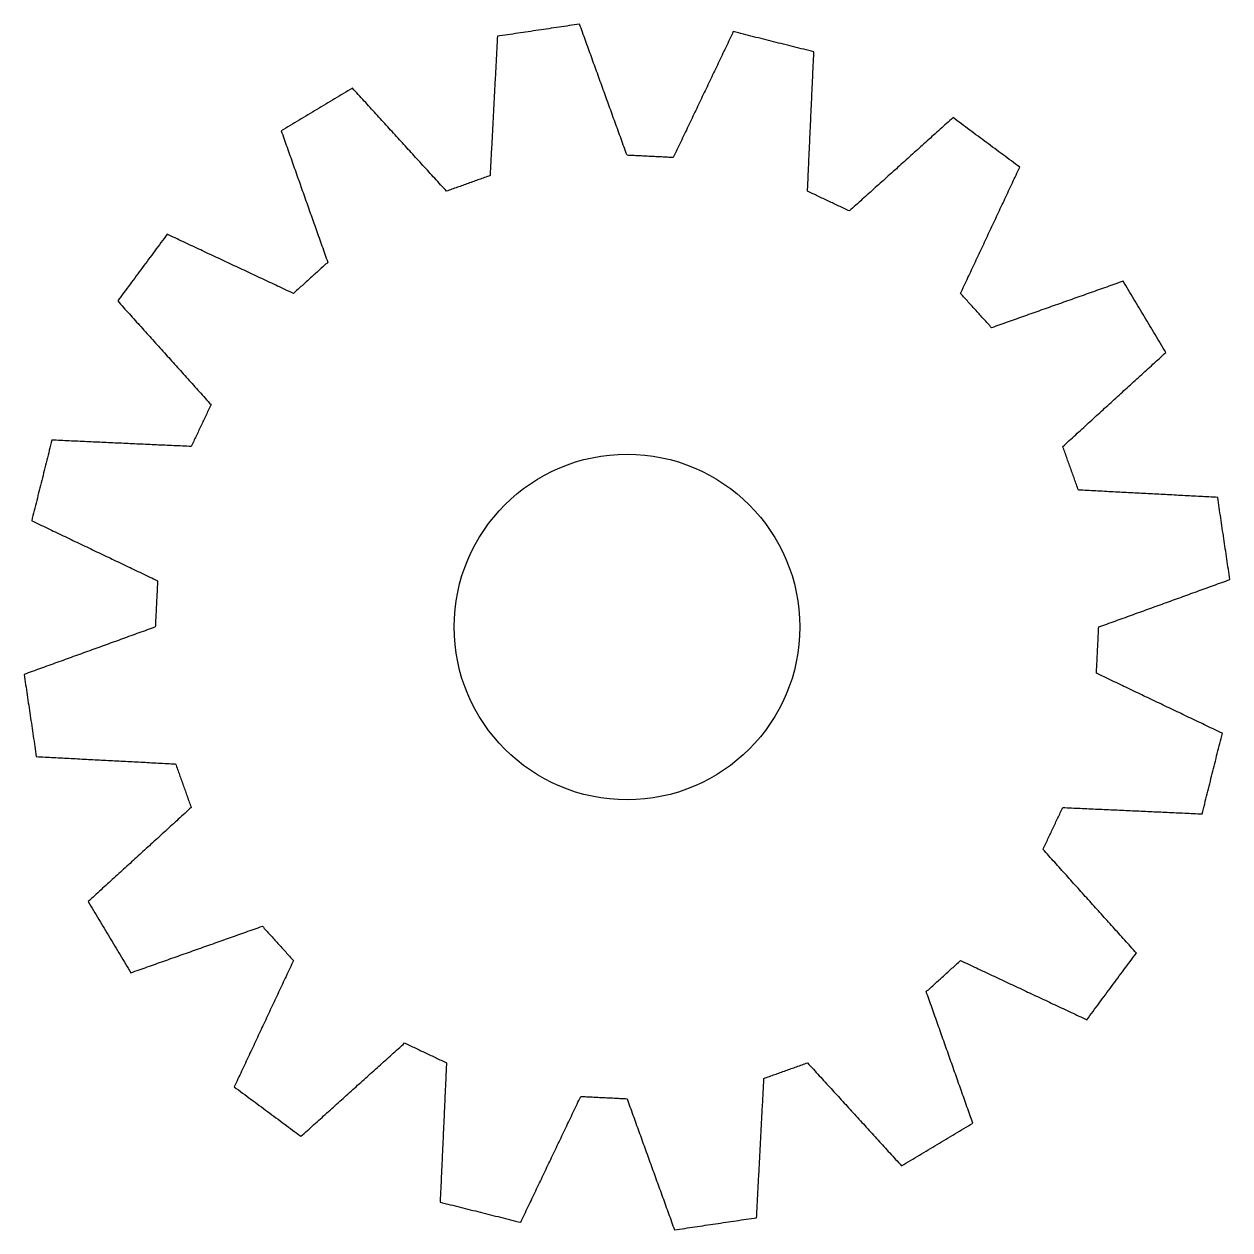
# Model space of a CAD drawing. Header units: millimetres. Extents: x 10 to 65.8, y 10 to 65.8.
import ezdxf

# ---------------------------------------------------------------- set-up
doc = ezdxf.new("R2010")
doc.units = ezdxf.units.MM
doc.layers.add('CUT', color=7, linetype='Continuous')

msp = doc.modelspace()

# ---------------------------------------------------------------- linework, layer by layer
at = {"layer": 'CUT', "extrusion": (0, 0, -1)}
for start, end in [(0, 180), (180, 0)]:
    msp.add_arc((-37.914, 37.914), 8, start, end, dxfattribs=at)
at = {"layer": 'CUT'}
for points in [[(35.717, 65.827), (31.913, 65.263)], [(37.914, 59.754), (35.717, 65.827)], [(42.836, 65.478), (40.054, 59.649)], [(46.566, 64.543), (42.836, 65.478)], [(31.913, 65.263), (31.574, 58.813)], [(46.271, 58.091), (46.566, 64.543)], [(25.202, 62.862), (21.904, 60.885)], [(29.556, 58.091), (25.202, 62.862)], [(53.01, 61.496), (48.209, 57.175)], [(56.098, 59.205), (53.01, 61.496)], [(21.904, 60.885), (24.059, 54.796)], [(40.054, 59.649), (37.914, 59.754)], [(53.357, 53.357), (56.098, 59.205)], [(31.574, 58.813), (29.556, 58.091)], [(48.209, 57.175), (46.271, 58.091)], [(16.622, 56.098), (14.332, 53.01)], [(22.47, 53.357), (16.622, 56.098)], [(24.059, 54.796), (22.47, 53.357)], [(60.885, 53.924), (54.796, 51.769)], [(62.862, 50.625), (60.885, 53.924)], [(54.796, 51.769), (53.357, 53.357)], [(14.332, 53.01), (18.653, 48.209)], [(58.091, 46.271), (62.862, 50.625)], [(18.653, 48.209), (17.736, 46.271)], [(11.284, 46.566), (10.35, 42.836)], [(17.736, 46.271), (11.284, 46.566)], [(58.813, 44.254), (58.091, 46.271)], [(65.263, 43.914), (58.813, 44.254)], [(65.827, 40.111), (65.263, 43.914)], [(10.35, 42.836), (16.179, 40.054)], [(16.179, 40.054), (16.074, 37.914)], [(59.754, 37.914), (65.827, 40.111)], [(16.074, 37.914), (10, 35.717)], [(59.649, 35.773), (59.754, 37.914)], [(65.478, 32.991), (59.649, 35.773)], [(10, 35.717), (10.564, 31.913)], [(64.543, 29.261), (65.478, 32.991)], [(10.564, 31.913), (17.014, 31.574)], [(17.014, 31.574), (17.736, 29.556)], [(17.736, 29.556), (12.966, 25.202)], [(57.175, 27.618), (58.091, 29.556)], [(58.091, 29.556), (64.543, 29.261)], [(61.496, 22.818), (57.175, 27.618)], [(12.966, 25.202), (14.942, 21.904)], [(14.942, 21.904), (21.031, 24.059)], [(21.031, 24.059), (22.47, 22.47)], [(22.47, 22.47), (19.729, 16.622)], [(51.769, 21.031), (53.357, 22.47)], [(53.357, 22.47), (59.205, 19.729)], [(59.205, 19.729), (61.496, 22.818)], [(53.924, 14.942), (51.769, 21.031)], [(22.818, 14.332), (27.618, 18.653)], [(27.618, 18.653), (29.556, 17.736)], [(29.556, 17.736), (29.261, 11.284)], [(44.254, 17.014), (46.271, 17.736)], [(46.271, 17.736), (50.625, 12.966)], [(43.914, 10.564), (44.254, 17.014)], [(19.729, 16.622), (22.818, 14.332)], [(32.991, 10.35), (35.773, 16.179)], [(35.773, 16.179), (37.914, 16.074)], [(37.914, 16.074), (40.111, 10)], [(50.625, 12.966), (53.924, 14.942)], [(29.261, 11.284), (32.991, 10.35)], [(40.111, 10), (43.914, 10.564)]]:
    msp.add_open_spline(points, degree=1, dxfattribs=at)

doc.saveas('drawing.dxf')
